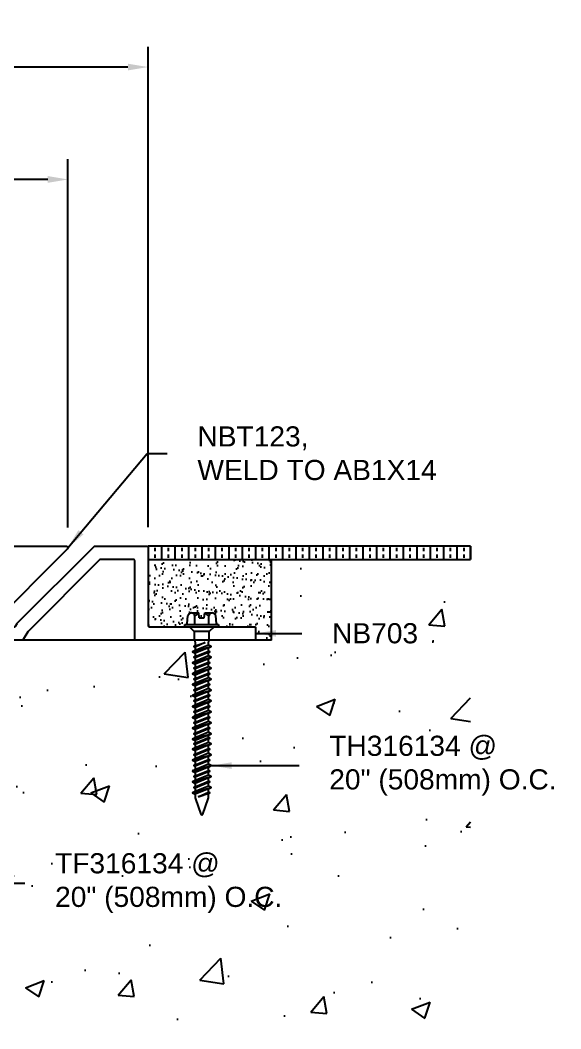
# Model space of a CAD drawing. Header units: inches. Extents: x -3.1 to 45.1, y -1.4 to 9.6.
# Drawn here: x 16.67 to 21.71, y 0 to 9.39 of the extents above; entities that cross this region are included whole.
import ezdxf

# ---------------------------------------------------------------- set-up
doc = ezdxf.new("R2010")
doc.units = ezdxf.units.IN
doc.header["$MEASUREMENT"] = 0
for name, color, linetype in [('Anchors', 4, 'Continuous'), ('Conditions', 1, 'Continuous'), ('Dimensions', 3, 'Continuous'), ('Metals', 7, 'Continuous'), ('Text', 2, 'Continuous')]:
    doc.layers.add(name, color=color, linetype=linetype)
doc.styles.add('ARIAL', font='arial.ttf')
doc.dimstyles.new('Arial', dxfattribs={"dimscale": 1.5, "dimtxt": 0.125, "dimasz": 0.125, "dimexe": 0.125, "dimexo": 0.125, "dimgap": 0.125, "dimtad": 0, "dimtih": 1, "dimtoh": 1, "dimdec": 4, "dimzin": 0, "dimdsep": 46, "dimlunit": 4, "dimtxsty": 'ARIAL', "dimcen": 0.125, "dimadec": 0, "dimazin": 0, "dimtfac": 1, "dimtdec": 4, "dimtofl": 0, "dimtmove": 0, "dimatfit": 3, "dimfxl": 0, "dimfrac": 2, "dimtolj": 1, "dimtzin": 0, "dimarcsym": 0})

# ---------------------------------------------------------------- blocks, each defined once
blk = doc.blocks.new('*D15')
at = {"layer": 'Defpoints', "color": 0}
for p in [(17.8653, 8.95), (2.6659, 4.4823), (17.8653, 4.4823)]:
    blk.add_point(p, dxfattribs=at)
at = {"layer": 'Dimensions', "color": 0, "lineweight": -2}
for p, q in [((2.6659, 4.6698), (2.6659, 9.1375)), ((17.8653, 4.6698), (17.8653, 9.1375)), ((2.8534, 8.95), (9.6534, 8.95)), ((17.6778, 8.95), (11.0917, 8.95))]:
    blk.add_line(p, q, dxfattribs=at)
at = {"layer": 'Dimensions', "color": 0}
for points in [[(2.8534, 8.9812), (2.8534, 8.9187), (2.6659, 8.95)], [(17.6778, 8.9812), (17.6778, 8.9187), (17.8653, 8.95)]]:
    blk.add_solid(points, dxfattribs=at)
at = {"layer": 'Dimensions', "color": 0, "insert": (10.3725, 8.95), "char_height": 0.1875, "attachment_point": 5, "style": 'ARIAL'}
blk.add_mtext('\\A1;1\'-3 3/16"\\P [386mm]', dxfattribs=at)
blk = doc.blocks.new('TH316134')
for p, q in [((-0.1352, 0.029), (-0.129, 0.1001)), ((-0.0967, 0.1275), (-0.0272, 0.1275)), ((-0.0645, 0.0188), (-0.0645, 0.1001)), ((-0.0232, 0.0825), (-0.0272, 0.1275)), ((0.0233, 0.0825), (0.0272, 0.1275)), ((0.0272, 0.1275), (0.0967, 0.1275)), ((0.0645, 0.0188), (0.0645, 0.1001)), ((0.1352, 0.029), (0.129, 0.1001)), ((-0.1568, 0.0188), (0.1568, 0.0188)), ((-0.1568, 0), (-0.1568, 0.0188)), ((-0.1568, 0), (0.1568, 0)), ((-0.1148, 0), (-0.0697, -0.045)), ((-0.0232, 0.0825), (0.0233, 0.0825)), ((0.1148, 0), (0.0698, -0.045)), ((0.1568, 0.0188), (0.1568, 0)), ((-0.0862, -0.2344), (0.0863, -0.1836)), ((-0.0737, -0.1836), (0.0321, -0.1471)), ((0.0321, -0.1471), (-0.0623, -0.1898)), ((-0.0623, -0.1774), (0.0321, -0.1471)), ((0.0623, -0.1707), (-0.0623, -0.2215)), ((-0.0737, -0.2852), (0.0737, -0.2344)), ((0.0623, -0.1965), (-0.0623, -0.2473)), ((-0.0623, -0.279), (0.0623, -0.2282)), ((0.0623, -0.2405), (-0.0623, -0.2913)), ((0.0623, -0.2722), (-0.0623, -0.323)), ((-0.0862, -0.3359), (0.0863, -0.2852)), ((-0.0737, -0.3867), (0.0737, -0.3359)), ((0.0623, -0.2981), (-0.0623, -0.3489)), ((-0.0623, -0.3806), (0.0623, -0.3298)), ((0.0623, -0.3421), (-0.0623, -0.3929)), ((0.0623, -0.3738), (-0.0623, -0.4246)), ((-0.0862, -0.4375), (0.0863, -0.3867)), ((-0.0737, -0.4883), (0.0737, -0.4375)), ((0.0623, -0.3996), (-0.0623, -0.4504)), ((-0.0623, -0.4821), (0.0623, -0.4313)), ((0.0623, -0.4437), (-0.0623, -0.4944)), ((-0.0862, -0.5391), (0.0863, -0.4883)), ((-0.0737, -0.5898), (0.0737, -0.5391)), ((0.0623, -0.4754), (-0.0623, -0.5261)), ((0.0623, -0.5012), (-0.0623, -0.552)), ((-0.0623, -0.5837), (0.0623, -0.5329)), ((0.0623, -0.5452), (-0.0623, -0.596)), ((-0.0862, -0.6406), (0.0863, -0.5898)), ((-0.0737, -0.6914), (0.0737, -0.6406)), ((0.0623, -0.5769), (-0.0623, -0.6277)), ((0.0623, -0.6028), (-0.0623, -0.6535)), ((-0.0623, -0.6852), (0.0623, -0.6345)), ((0.0623, -0.6468), (-0.0623, -0.6976)), ((-0.0862, -0.7422), (0.0863, -0.6914)), ((-0.0737, -0.793), (0.0737, -0.7422)), ((0.0623, -0.6785), (-0.0623, -0.7293)), ((0.0623, -0.7043), (-0.0623, -0.7551)), ((-0.0623, -0.7868), (0.0623, -0.736)), ((0.0623, -0.7484), (-0.0623, -0.7991)), ((-0.0862, -0.8437), (0.0863, -0.793)), ((-0.0737, -0.8945), (0.0737, -0.8437)), ((0.0623, -0.78), (-0.0623, -0.8308)), ((0.0623, -0.8059), (-0.0623, -0.8567)), ((-0.0623, -0.8884), (0.0623, -0.8376)), ((-0.0862, -0.9453), (0.0863, -0.8945)), ((0.0623, -0.8499), (-0.0623, -0.9007)), ((0.0623, -0.8816), (-0.0623, -0.9324)), ((0.0623, -0.9075), (-0.0623, -0.9582)), ((-0.0862, -1.0469), (0.0863, -0.9961)), ((-0.0737, -0.9961), (0.0737, -0.9453)), ((-0.0623, -0.9899), (0.0623, -0.9391)), ((0.0623, -0.9515), (-0.0623, -1.0023)), ((0.0623, -0.9832), (-0.0623, -1.034)), ((0.0623, -1.009), (-0.0623, -1.0598)), ((-0.0862, -1.1406), (0.0863, -1.0898)), ((-0.0737, -1.0898), (0.0737, -1.0391)), ((-0.0623, -1.0837), (0.0623, -1.0329)), ((0.0623, -1.0452), (-0.0623, -1.096)), ((0.0623, -1.0769), (-0.0623, -1.1277)), ((0.0623, -1.1028), (-0.0623, -1.1535)), ((-0.0862, -1.2422), (0.0863, -1.1914)), ((-0.0737, -1.1914), (0.0737, -1.1406)), ((-0.0623, -1.1852), (0.0623, -1.1345)), ((0.0623, -1.1468), (-0.0623, -1.1976)), ((0.0623, -1.1785), (-0.0623, -1.2293)), ((0.0623, -1.2043), (-0.0623, -1.2551)), ((-0.0862, -1.3437), (0.0863, -1.293)), ((-0.0737, -1.293), (0.0737, -1.2422)), ((-0.0623, -1.2868), (0.0623, -1.236)), ((0.0623, -1.2484), (-0.0623, -1.2991)), ((0.0623, -1.28), (-0.0623, -1.3308)), ((0.0623, -1.3059), (-0.0623, -1.3567)), ((-0.0862, -1.4453), (0.0863, -1.3945)), ((-0.0737, -1.3945), (0.0737, -1.3437)), ((-0.0623, -1.3884), (0.0623, -1.3376)), ((0.0623, -1.3499), (-0.0623, -1.4007)), ((0.0623, -1.3816), (-0.0623, -1.4324)), ((0.0623, -1.4075), (-0.0623, -1.4582)), ((-0.0862, -1.5469), (0.0863, -1.4961)), ((-0.0737, -1.4961), (0.0737, -1.4453)), ((-0.0623, -1.4899), (0.0623, -1.4391)), ((0.0623, -1.4515), (-0.0623, -1.5023)), ((0.0623, -1.4832), (-0.0623, -1.534)), ((0.0623, -1.509), (-0.0623, -1.5598)), ((-0.0335, -1.5838), (0.0623, -1.5407)), ((-0.0335, -1.5838), (0.0737, -1.5469)), ((0.0623, -1.553), (-0.0335, -1.5838))]:
    blk.add_line(p, q)
blk.add_lwpolyline([(0.0698, -0.045), (-0.0697, -0.045), (-0.0697, -0.1121, 0.052126), (-0.0687, -0.1217), (-0.0633, -0.1477, -0.052126), (-0.0623, -0.1573), (-0.0623, -0.1774), (-0.0737, -0.1836), (-0.0623, -0.1898), (-0.0623, -0.2215), (-0.0862, -0.2344), (-0.0623, -0.2473), (-0.0623, -0.279), (-0.0737, -0.2852), (-0.0623, -0.2913), (-0.0623, -0.323), (-0.0862, -0.3359), (-0.0623, -0.3489), (-0.0623, -0.3806), (-0.0737, -0.3867), (-0.0623, -0.3929), (-0.0623, -0.4246), (-0.0862, -0.4375), (-0.0623, -0.4504), (-0.0623, -0.4821), (-0.0737, -0.4883), (-0.0623, -0.4944), (-0.0623, -0.5261), (-0.0862, -0.5391), (-0.0623, -0.552), (-0.0623, -0.5837), (-0.0737, -0.5898), (-0.0623, -0.596), (-0.0623, -0.6277), (-0.0862, -0.6406), (-0.0623, -0.6535), (-0.0623, -0.6852), (-0.0737, -0.6914), (-0.0623, -0.6976), (-0.0623, -0.7293), (-0.0862, -0.7422), (-0.0623, -0.7551), (-0.0623, -0.7868), (-0.0737, -0.793), (-0.0623, -0.7991), (-0.0623, -0.8308), (-0.0862, -0.8437), (-0.0623, -0.8567), (-0.0623, -0.8884), (-0.0737, -0.8945), (-0.0623, -0.9007), (-0.0623, -0.9324), (-0.0862, -0.9453), (-0.0623, -0.9582), (-0.0623, -0.9899), (-0.0737, -0.9961), (-0.0623, -1.0023), (-0.0623, -1.034), (-0.0862, -1.0469), (-0.0623, -1.0598), (-0.0623, -1.0837), (-0.0737, -1.0898), (-0.0623, -1.096), (-0.0623, -1.1277), (-0.0862, -1.1406), (-0.0623, -1.1535), (-0.0623, -1.1852), (-0.0737, -1.1914), (-0.0623, -1.1976), (-0.0623, -1.2293), (-0.0862, -1.2422), (-0.0623, -1.2551), (-0.0623, -1.2868), (-0.0737, -1.293), (-0.0623, -1.2991), (-0.0623, -1.3308), (-0.0862, -1.3437), (-0.0623, -1.3567), (-0.0623, -1.3884), (-0.0737, -1.3945), (-0.0623, -1.4007), (-0.0623, -1.4324), (-0.0862, -1.4453), (-0.0623, -1.4582), (-0.0623, -1.4899), (-0.0737, -1.4961), (-0.0623, -1.5023), (-0.0623, -1.534), (-0.0862, -1.5469), (-0.0623, -1.5598), (-0.0623, -1.5857, 0.084437), (-0.0596, -1.601), (-0.0096, -1.7438, 0.648167), (0.0096, -1.7438), (0.0596, -1.601, 0.084437), (0.0623, -1.5857), (0.0623, -1.553), (0.0737, -1.5469), (0.0623, -1.5407), (0.0623, -1.509), (0.0863, -1.4961), (0.0623, -1.4832), (0.0623, -1.4515), (0.0737, -1.4453), (0.0623, -1.4391), (0.0623, -1.4075), (0.0863, -1.3945), (0.0623, -1.3816), (0.0623, -1.3499), (0.0737, -1.3437), (0.0623, -1.3376), (0.0623, -1.3059), (0.0863, -1.293), (0.0623, -1.28), (0.0623, -1.2484), (0.0737, -1.2422), (0.0623, -1.236), (0.0623, -1.2043), (0.0863, -1.1914), (0.0623, -1.1785), (0.0623, -1.1468), (0.0737, -1.1406), (0.0623, -1.1345), (0.0623, -1.1028), (0.0863, -1.0898), (0.0623, -1.0769), (0.0623, -1.0452), (0.0737, -1.0391), (0.0623, -1.0329), (0.0623, -1.009), (0.0863, -0.9961), (0.0623, -0.9832), (0.0623, -0.9515), (0.0737, -0.9453), (0.0623, -0.9391), (0.0623, -0.9075), (0.0863, -0.8945), (0.0623, -0.8816), (0.0623, -0.8499), (0.0737, -0.8437), (0.0623, -0.8376), (0.0623, -0.8059), (0.0863, -0.793), (0.0623, -0.78), (0.0623, -0.7484), (0.0737, -0.7422), (0.0623, -0.736), (0.0623, -0.7043), (0.0863, -0.6914), (0.0623, -0.6785), (0.0623, -0.6468), (0.0737, -0.6406), (0.0623, -0.6345), (0.0623, -0.6028), (0.0863, -0.5898), (0.0623, -0.5769), (0.0623, -0.5452), (0.0737, -0.5391), (0.0623, -0.5329), (0.0623, -0.5012), (0.0863, -0.4883), (0.0623, -0.4754), (0.0623, -0.4437), (0.0737, -0.4375), (0.0623, -0.4313), (0.0623, -0.3996), (0.0863, -0.3867), (0.0623, -0.3738), (0.0623, -0.3421), (0.0737, -0.3359), (0.0623, -0.3298), (0.0623, -0.2981), (0.0863, -0.2852), (0.0623, -0.2722), (0.0623, -0.2405), (0.0737, -0.2344), (0.0623, -0.2282), (0.0623, -0.1965), (0.0863, -0.1836), (0.0623, -0.1707), (0.0623, -0.1573, -0.052126), (0.0633, -0.1477), (0.0687, -0.1217, 0.052126), (0.0698, -0.1121)], format="xyb", close=True)
for centre, radius, start, end in [((-0.0967, 0.0948), 0.0327, 9.28497, 170.71503), ((0, 0.0379), 0.0896, 107.42152, 136.04074), ((0, 0.0379), 0.0896, 43.95926, 72.57848), ((0.0967, 0.0948), 0.0327, 9.28497, 170.71503), ((-0.1464, 0.03), 0.0112, 270, 355), ((0.1464, 0.03), 0.0112, 185, 270)]:
    blk.add_arc(centre, radius, start, end)
blk = doc.blocks.new('NB703')
at = {"linetype": 'Continuous', "flags": 128}
blk.add_lwpolyline([(-0.5525, 0), (0.5525, 0, 0.414214), (0.5625, 0.01), (0.5625, 0.74, -0.414214), (0.5725, 0.75), (0.8816, 0.75, -0.198912), (0.8887, 0.7471), (1.5553, 0.0804, -0.065543), (1.5569, 0.0784), (1.5992, 0.005, 0.267949), (1.6079, 0), (2.6859, 0, 0.198912), (2.6929, 0.0029), (2.78, 0.09), (2.78, 0.115, 0.414214), (2.77, 0.125), (1.6801, 0.125, -0.267949), (1.6714, 0.13), (1.6569, 0.1551, 0.065543), (1.6553, 0.1572), (0.9404, 0.8721, 0.198912), (0.9334, 0.875), (0.4475, 0.875, 0.414214), (0.4375, 0.865), (0.4375, 0.135, -0.414214), (0.4275, 0.125), (-0.5525, 0.125, 0.414214), (-0.5625, 0.115), (-0.5625, 0.01, 0.414214)], format="xyb", close=True, dxfattribs=at)
blk = doc.blocks.new('*D19')
at = {"layer": 'Defpoints', "color": 0}
for p in [(3.4118, 7.9042), (3.4118, 4.4773), (17.1194, 4.4773)]:
    blk.add_point(p, dxfattribs=at)
at = {"layer": 'Dimensions', "color": 0, "lineweight": -2}
for p, q in [((3.4118, 4.6648), (3.4118, 8.0917)), ((17.1194, 4.6648), (17.1194, 8.0917)), ((3.5993, 7.9042), (9.6095, 7.9042)), ((16.9319, 7.9042), (11.1936, 7.9042))]:
    blk.add_line(p, q, dxfattribs=at)
at = {"layer": 'Dimensions', "color": 0}
for points in [[(3.5993, 7.9355), (3.5993, 7.873), (3.4118, 7.9042)], [(16.9319, 7.9355), (16.9319, 7.873), (17.1194, 7.9042)]]:
    blk.add_solid(points, dxfattribs=at)
at = {"layer": 'Dimensions', "color": 0, "insert": (10.4016, 7.9042), "char_height": 0.1875, "attachment_point": 5, "style": 'ARIAL'}
blk.add_mtext('\\A1;1\'-1 11/16"\\P [348mm]', dxfattribs=at)
blk = doc.blocks.new('NBT123')
blk.add_lwpolyline([(-0.985, 0.61, 0.414214), (-1, 0.625), (-1.8238, 0.625, 0.668179), (-1.8344, 0.5994), (-1.1144, -0.1206, 0.198912), (-1.1038, -0.125), (0, -0.125, 0.414214), (0.015, -0.11), (0.015, -0.015, 0.414214), (0, 0), (-0.97, 0, -0.414214), (-0.985, 0.015)], format="xyb", close=True)
blk = doc.blocks.new('*U28')
for p, q in [((3, 0.125), (0, 0.125)), ((0, 0.125), (0, 0)), ((0, 0.125), (0, 0)), ((0.0625, 0.109375), (0.0625, 0.078125)), ((0.125, 0.125), (0.125, 0)), ((0.1875, 0.109375), (0.1875, 0.078125)), ((0.25, 0.125), (0.25, 0)), ((0.3125, 0.109375), (0.3125, 0.078125)), ((0.375, 0.125), (0.375, 0)), ((0.4375, 0.109375), (0.4375, 0.078125)), ((0.5, 0.125), (0.5, 0)), ((0.5625, 0.109375), (0.5625, 0.078125)), ((0.625, 0.125), (0.625, 0)), ((0.6875, 0.109375), (0.6875, 0.078125)), ((0.75, 0.125), (0.75, 0)), ((0.8125, 0.109375), (0.8125, 0.078125)), ((0.875, 0.125), (0.875, 0)), ((0.9375, 0.109375), (0.9375, 0.078125)), ((1, 0.125), (1, 0)), ((1.0625, 0.109375), (1.0625, 0.078125)), ((1.125, 0.125), (1.125, 0)), ((1.1875, 0.109375), (1.1875, 0.078125)), ((1.25, 0.125), (1.25, 0)), ((1.3125, 0.109375), (1.3125, 0.078125)), ((1.375, 0.125), (1.375, 0)), ((1.4375, 0.109375), (1.4375, 0.078125)), ((1.5, 0.125), (1.5, 0)), ((1.5625, 0.109375), (1.5625, 0.078125)), ((1.625, 0.125), (1.625, 0)), ((1.6875, 0.109375), (1.6875, 0.078125)), ((1.75, 0.125), (1.75, 0)), ((1.8125, 0.109375), (1.8125, 0.078125)), ((1.875, 0.125), (1.875, 0)), ((1.9375, 0.109375), (1.9375, 0.078125)), ((2, 0.125), (2, 0)), ((2.0625, 0.109375), (2.0625, 0.078125)), ((2.125, 0.125), (2.125, 0)), ((2.1875, 0.109375), (2.1875, 0.078125)), ((2.25, 0.125), (2.25, 0)), ((2.3125, 0.109375), (2.3125, 0.078125)), ((2.375, 0.125), (2.375, 0)), ((2.4375, 0.109375), (2.4375, 0.078125)), ((2.5, 0.125), (2.5, 0)), ((2.5625, 0.109375), (2.5625, 0.078125)), ((2.625, 0.125), (2.625, 0)), ((2.6875, 0.109375), (2.6875, 0.078125)), ((2.75, 0.125), (2.75, 0)), ((2.8125, 0.109375), (2.8125, 0.078125)), ((2.875, 0.125), (2.875, 0)), ((2.9375, 0.109375), (2.9375, 0.078125)), ((3, 0), (3, 0.125)), ((3, 0.125), (3, 0)), ((3, 0.125), (3, 0)), ((0, 0), (3, 0)), ((0.0625, 0.046875), (0.0625, 0.015625)), ((0.1875, 0.046875), (0.1875, 0.015625)), ((0.3125, 0.046875), (0.3125, 0.015625)), ((0.4375, 0.046875), (0.4375, 0.015625)), ((0.5625, 0.046875), (0.5625, 0.015625)), ((0.6875, 0.046875), (0.6875, 0.015625)), ((0.8125, 0.046875), (0.8125, 0.015625)), ((0.9375, 0.046875), (0.9375, 0.015625)), ((1.0625, 0.046875), (1.0625, 0.015625)), ((1.1875, 0.046875), (1.1875, 0.015625)), ((1.3125, 0.046875), (1.3125, 0.015625)), ((1.4375, 0.046875), (1.4375, 0.015625)), ((1.5625, 0.046875), (1.5625, 0.015625)), ((1.6875, 0.046875), (1.6875, 0.015625)), ((1.8125, 0.046875), (1.8125, 0.015625)), ((1.9375, 0.046875), (1.9375, 0.015625)), ((2.0625, 0.046875), (2.0625, 0.015625)), ((2.1875, 0.046875), (2.1875, 0.015625)), ((2.3125, 0.046875), (2.3125, 0.015625)), ((2.4375, 0.046875), (2.4375, 0.015625)), ((2.5625, 0.046875), (2.5625, 0.015625)), ((2.6875, 0.046875), (2.6875, 0.015625)), ((2.8125, 0.046875), (2.8125, 0.015625)), ((2.9375, 0.046875), (2.9375, 0.015625))]:
    blk.add_line(p, q)

msp = doc.modelspace()

# ---------------------------------------------------------------- hatches: boundary and pattern name
at = {"layer": 'Conditions'}
h = msp.add_hatch(dxfattribs=at)
h.set_pattern_fill('AR-SAND', color=256, scale=0.0625, style=0)
h.set_pattern_definition([(142.5, (21.03127, 28.971), (0.0039371, 0.1204265), [0, -0.095, 0, -0.10625, 0, -0.1015625]), (172.5, (21.03127, 28.971), (-0.110611, 0.1763841), [0, -0.05125, 0, -0.085625, 0, -0.0328125]), (212.5, (21.10815, 28.971), (-0.19463387, 0.0003537), [0, -0.03125, 0, -0.1125, 0, -0.146875]), (222.5, (21.10815, 28.971), (-0.1878829, 0.0548547), [0, -0.015625, 0, -0.07375, 0, -0.084375])])
edge = h.paths.add_edge_path()
edge.add_line((18.36533, 4.36733), (18.85989, 4.36733))
edge.add_line((18.85989, 4.36733), (19.01533, 4.36733))
edge.add_line((19.01533, 4.36733), (19.01533, 3.61733))
edge.add_line((19.01533, 3.61733), (18.85533, 3.61733))
edge.add_arc((18.85533, 3.62733), 0.01, 270, 360)
edge.add_line((18.86533, 3.62733), (18.86533, 3.73233))
edge.add_arc((18.85533, 3.73233), 0.01, 0, 90)
edge.add_line((18.85533, 3.74233), (18.52208, 3.74233))
edge.add_line((18.52208, 3.74233), (18.52208, 3.76108))
edge.add_line((18.52208, 3.76108), (18.51175, 3.76108))
edge.add_arc((18.51175, 3.77233), 0.01125, 185, 270, ccw=False)
edge.add_line((18.50055, 3.77135), (18.49475, 3.83756))
edge.add_arc((18.46208, 3.83715), 0.03268, 0.715032, 90)
edge.add_line((18.46208, 3.86983), (18.39252, 3.86983))
edge.add_line((18.39252, 3.86983), (18.38858, 3.82483))
edge.add_line((18.38858, 3.82483), (18.34208, 3.82483))
edge.add_line((18.34208, 3.82483), (18.33814, 3.86983))
edge.add_line((18.33814, 3.86983), (18.26858, 3.86983))
edge.add_arc((18.26858, 3.83715), 0.03268, 90, 170.715032)
edge.add_line((18.23633, 3.84242), (18.23011, 3.77135))
edge.add_arc((18.2189, 3.77233), 0.01125, 270, 355, ccw=False)
edge.add_line((18.2189, 3.76108), (18.20858, 3.76108))
edge.add_line((18.20858, 3.76108), (18.20858, 3.74233))
edge.add_line((18.20858, 3.74233), (17.87533, 3.74233))
edge.add_arc((17.87533, 3.75233), 0.01, 180, 270, ccw=False)
edge.add_line((17.86533, 3.75233), (17.86533, 4.36733))
edge.add_line((17.86533, 4.36733), (18.36533, 4.36733))
h = msp.add_hatch(dxfattribs=at)
h.set_pattern_fill('AR-CONC', color=256, scale=0.25, style=0)
h.paths.add_polyline_path([(20.86534, 4.30483), (19.01533, 4.30483), (19.01533, 3.61733), (18.43338, 3.61733), (18.42858, 3.59465, 0.0521265), (18.42758, 3.58503), (18.42758, 3.57166), (18.45158, 3.55873), (18.42758, 3.54581), (18.42758, 3.51412), (18.43902, 3.50795), (18.42758, 3.50179), (18.42758, 3.4701), (18.45158, 3.45717), (18.42758, 3.44425), (18.42758, 3.41255), (18.43902, 3.40639), (18.42758, 3.40023), (18.42758, 3.36853), (18.45158, 3.35561), (18.42758, 3.34269), (18.42758, 3.31099), (18.43902, 3.30483), (18.42758, 3.29867), (18.42758, 3.26697), (18.45158, 3.25405), (18.42758, 3.24112), (18.42758, 3.20943), (18.43902, 3.20327), (18.42758, 3.1971), (18.42758, 3.16541), (18.45158, 3.15248), (18.42758, 3.13956), (18.42758, 3.10787), (18.43902, 3.1017), (18.42758, 3.09554), (18.42758, 3.06385), (18.45158, 3.05092), (18.42758, 3.038), (18.42758, 3.0063), (18.43902, 3.00014), (18.42758, 2.99398), (18.42758, 2.96228), (18.45158, 2.94936), (18.42758, 2.93644), (18.42758, 2.90474), (18.43902, 2.89858), (18.42758, 2.89242), (18.42758, 2.86072), (18.45158, 2.8478), (18.42758, 2.83487), (18.42758, 2.80318), (18.43902, 2.79702), (18.42758, 2.79085), (18.42758, 2.75916), (18.45158, 2.74623), (18.42758, 2.73331), (18.42758, 2.70943), (18.43902, 2.70327), (18.42758, 2.6971), (18.42758, 2.66541), (18.45158, 2.65248), (18.42758, 2.63956), (18.42758, 2.60787), (18.43902, 2.6017), (18.42758, 2.59554), (18.42758, 2.56385), (18.45158, 2.55092), (18.42758, 2.538), (18.42758, 2.5063), (18.43902, 2.50014), (18.42758, 2.49398), (18.42758, 2.46228), (18.45158, 2.44936), (18.42758, 2.43644), (18.42758, 2.40474), (18.43902, 2.39858), (18.42758, 2.39242), (18.42758, 2.36072), (18.45158, 2.3478), (18.42758, 2.33487), (18.42758, 2.30318), (18.43902, 2.29702), (18.42758, 2.29085), (18.42758, 2.25916), (18.45158, 2.24623), (18.42758, 2.23331), (18.42758, 2.20162), (18.43902, 2.19545), (18.42758, 2.18929), (18.42758, 2.15667, -0.084437), (18.42496, 2.14129), (18.37555, 2.00024, -0.709275), (18.35569, 1.99858), (18.30569, 2.14129, -0.084437), (18.30308, 2.15667), (18.30308, 2.18253), (18.27908, 2.19545), (18.30308, 2.20838), (18.30308, 2.24007), (18.29163, 2.24623), (18.30308, 2.2524), (18.30308, 2.28409), (18.27908, 2.29702), (18.30308, 2.30994), (18.30308, 2.34163), (18.29163, 2.3478), (18.30308, 2.35396), (18.30308, 2.38565), (18.27908, 2.39858), (18.30308, 2.4115), (18.30308, 2.4432), (18.29163, 2.44936), (18.30308, 2.45552), (18.30308, 2.48722), (18.27908, 2.50014), (18.30308, 2.51307), (18.30308, 2.54476), (18.29163, 2.55092), (18.30308, 2.55709), (18.30308, 2.58878), (18.27908, 2.6017), (18.30308, 2.61463), (18.30308, 2.64632), (18.29163, 2.65248), (18.30308, 2.65865), (18.30308, 2.68253), (18.27908, 2.69545), (18.30308, 2.70838), (18.30308, 2.74007), (18.29163, 2.74623), (18.30308, 2.7524), (18.30308, 2.78409), (18.27908, 2.79702), (18.30308, 2.80994), (18.30308, 2.84163), (18.29163, 2.8478), (18.30308, 2.85396), (18.30308, 2.88565), (18.27908, 2.89858), (18.30308, 2.9115), (18.30308, 2.9432), (18.29163, 2.94936), (18.30308, 2.95552), (18.30308, 2.98722), (18.27908, 3.00014), (18.30308, 3.01307), (18.30308, 3.04476), (18.29163, 3.05092), (18.30308, 3.05709), (18.30308, 3.08878), (18.27908, 3.1017), (18.30308, 3.11463), (18.30308, 3.14632), (18.29163, 3.15248), (18.30308, 3.15865), (18.30308, 3.19034), (18.27908, 3.20327), (18.30308, 3.21619), (18.30308, 3.24788), (18.29163, 3.25405), (18.30308, 3.26021), (18.30308, 3.2919), (18.27908, 3.30483), (18.30308, 3.31775), (18.30308, 3.34945), (18.29163, 3.35561), (18.30308, 3.36177), (18.30308, 3.39347), (18.27908, 3.40639), (18.30308, 3.41932), (18.30308, 3.45101), (18.29163, 3.45717), (18.30308, 3.46334), (18.30308, 3.49503), (18.27908, 3.50795), (18.30308, 3.52088), (18.30308, 3.55257), (18.29163, 3.55873), (18.30308, 3.5649), (18.30308, 3.58503, 0.0521265), (18.30207, 3.59465), (18.29728, 3.61733), (16.16269, 3.61733), (16.14755, 3.60133), (16.14755, 3.53423, -0.0521265), (16.14654, 3.52462), (16.14105, 3.49865, 0.0521265), (16.14005, 3.48903), (16.14005, 3.47566), (16.16405, 3.46273), (16.14005, 3.44981), (16.14005, 3.41812), (16.15149, 3.41195), (16.14005, 3.40579), (16.14005, 3.3741), (16.16405, 3.36117), (16.14005, 3.34825), (16.14005, 3.31655), (16.15149, 3.31039), (16.14005, 3.30423), (16.14005, 3.27253), (16.16405, 3.25961), (16.14005, 3.24669), (16.14005, 3.21499), (16.15149, 3.20883), (16.14005, 3.20267), (16.14005, 3.17097), (16.16405, 3.15805), (16.14005, 3.14512), (16.14005, 3.11343), (16.15149, 3.10727), (16.14005, 3.1011), (16.14005, 3.06941), (16.16405, 3.05648), (16.14005, 3.04356), (16.14005, 3.01187), (16.15149, 3.0057), (16.14005, 2.99954), (16.14005, 2.96785), (16.16405, 2.95492), (16.14005, 2.942), (16.14005, 2.9103), (16.15149, 2.90414), (16.14005, 2.89798), (16.14005, 2.86628), (16.16405, 2.85336), (16.14005, 2.84044), (16.14005, 2.80874), (16.15149, 2.80258), (16.14005, 2.79642), (16.14005, 2.76472), (16.16405, 2.7518), (16.14005, 2.73887), (16.14005, 2.70718), (16.15149, 2.70102), (16.14005, 2.69485), (16.14005, 2.66316), (16.16405, 2.65023), (16.14005, 2.63731), (16.14005, 2.5993), (16.15149, 2.59314), (16.14005, 2.58697), (16.14005, 2.55528), (16.16405, 2.54235), (16.14005, 2.52943), (16.14005, 2.48917), (16.15149, 2.48301), (16.14005, 2.47684), (16.14005, 2.44515), (16.16405, 2.43223), (16.14005, 2.4193), (16.14005, 2.38354), (16.15149, 2.37738), (16.14005, 2.37121), (16.14005, 2.33952), (16.16405, 2.32659), (16.14005, 2.31367), (16.14005, 2.28128), (16.15149, 2.27511), (16.14005, 2.26895), (16.14005, 2.23726), (16.16405, 2.22433), (16.14005, 2.21141), (16.14005, 2.17902), (16.15149, 2.17285), (16.14005, 2.16669), (16.14005, 2.135), (16.16405, 2.12207), (16.14005, 2.10915), (16.14005, 2.07745), (16.15149, 2.07129), (16.14005, 2.06513), (16.14005, 2.06161, -0.084437), (16.13743, 2.04624), (16.08802, 1.90519, -0.709275), (16.06816, 1.90352), (16.01816, 2.04624, -0.0665467), (16.01566, 2.05831), (15.99155, 2.07129), (16.01565, 2.08427), (16.01565, 2.11586), (16.0041, 2.12207), (16.01565, 2.12829), (16.01565, 2.16058), (15.99155, 2.17355), (16.01565, 2.18653), (16.01564, 2.21812), (16.0041, 2.22433), (16.01564, 2.23054), (16.01564, 2.26284), (15.99155, 2.27581), (16.01564, 2.28879), (16.01564, 2.32039), (16.0041, 2.32659), (16.01564, 2.3328), (16.01563, 2.36848), (15.99155, 2.38145), (16.01563, 2.39441), (16.01563, 2.42603), (16.0041, 2.43223), (16.01563, 2.43843), (16.01562, 2.47861), (15.99155, 2.49157), (16.01562, 2.50454), (16.01562, 2.53616), (16.0041, 2.54235), (16.01562, 2.54855), (16.01562, 2.5865), (15.99155, 2.59945), (16.01561, 2.61241), (16.01561, 2.64404), (16.0041, 2.65023), (16.01561, 2.65643), (16.01561, 2.68806), (15.99155, 2.70102), (16.01561, 2.71397), (16.0156, 2.74561), (16.0041, 2.7518), (16.0156, 2.75799), (16.0156, 2.78963), (15.99155, 2.80258), (16.0156, 2.81553), (16.0156, 2.84718), (16.0041, 2.85336), (16.01559, 2.85954), (16.01559, 2.8912), (15.99155, 2.90414), (16.01559, 2.91709), (16.01559, 2.94874), (16.0041, 2.95492), (16.01559, 2.9611), (16.01558, 2.99276), (15.99155, 3.0057), (16.01558, 3.01865), (16.01558, 3.05031), (16.0041, 3.05648), (16.01558, 3.06266), (16.01558, 3.09433), (15.99155, 3.10727), (16.01557, 3.1202), (16.01557, 3.15188), (16.0041, 3.15805), (16.01557, 3.16422), (16.01557, 3.1959), (15.99155, 3.20883), (16.01557, 3.22176), (16.01556, 3.25344), (16.0041, 3.25961), (16.01556, 3.26578), (16.01556, 3.29746), (15.99155, 3.31039), (16.01556, 3.32332), (16.01556, 3.35501), (16.0041, 3.36117), (16.01556, 3.36734), (16.01555, 3.39903), (15.99155, 3.41195), (16.01555, 3.42488), (16.01555, 3.45657), (16.0041, 3.46273), (16.01555, 3.4689), (16.01555, 3.48904, 0.0520878), (16.01454, 3.49865), (16.00905, 3.52462, -0.0521265), (16.00805, 3.53423), (16.00805, 3.60133), (15.9929, 3.61733), (14.18707, 3.61733), (14.17192, 3.60133), (14.17192, 3.53423, -0.0521265), (14.17091, 3.52462), (14.16542, 3.49865, 0.0521265), (14.16442, 3.48903), (14.16442, 3.47566), (14.18842, 3.46273), (14.16442, 3.44981), (14.16442, 3.41812), (14.17586, 3.41195), (14.16442, 3.40579), (14.16442, 3.3741), (14.18842, 3.36117), (14.16442, 3.34825), (14.16442, 3.31655), (14.17586, 3.31039), (14.16442, 3.30423), (14.16442, 3.27253), (14.18842, 3.25961), (14.16442, 3.24669), (14.16442, 3.21499), (14.17586, 3.20883), (14.16442, 3.20267), (14.16442, 3.17097), (14.18842, 3.15805), (14.16442, 3.14512), (14.16442, 3.11343), (14.17586, 3.10727), (14.16442, 3.1011), (14.16442, 3.06941), (14.18842, 3.05648), (14.16442, 3.04356), (14.16442, 3.01187), (14.17586, 3.0057), (14.16442, 2.99954), (14.16442, 2.96785), (14.18842, 2.95492), (14.16442, 2.942), (14.16442, 2.9103), (14.17586, 2.90414), (14.16442, 2.89798), (14.16442, 2.86628), (14.18842, 2.85336), (14.16442, 2.84044), (14.16442, 2.80874), (14.17586, 2.80258), (14.16442, 2.79642), (14.16442, 2.76472), (14.18842, 2.7518), (14.16442, 2.73887), (14.16442, 2.70718), (14.17586, 2.70102), (14.16442, 2.69485), (14.16442, 2.66316), (14.18842, 2.65023), (14.16442, 2.63731), (14.16442, 2.5993), (14.17586, 2.59314), (14.16442, 2.58697), (14.16442, 2.55528), (14.18842, 2.54235), (14.16442, 2.52943), (14.16442, 2.48917), (14.17586, 2.48301), (14.16442, 2.47684), (14.16442, 2.44515), (14.18842, 2.43223), (14.16442, 2.4193), (14.16442, 2.38354), (14.17586, 2.37738), (14.16442, 2.37121), (14.16442, 2.33952), (14.18842, 2.32659), (14.16442, 2.31367), (14.16442, 2.28128), (14.17586, 2.27511), (14.16442, 2.26895), (14.16442, 2.23726), (14.18842, 2.22433), (14.16442, 2.21141), (14.16442, 2.17902), (14.17586, 2.17285), (14.16442, 2.16669), (14.16442, 2.135), (14.18842, 2.12207), (14.16442, 2.10915), (14.16442, 2.07745), (14.17586, 2.07129), (14.16442, 2.06513), (14.16442, 2.06161, -0.084437), (14.1618, 2.04624), (14.11239, 1.90519, -0.709275), (14.09253, 1.90352), (14.04253, 2.04624, -0.0665467), (14.04004, 2.05831), (14.01592, 2.07129), (14.04003, 2.08427), (14.04002, 2.11586), (14.02847, 2.12207), (14.04002, 2.12829), (14.04002, 2.16058), (14.01592, 2.17355), (14.04002, 2.18653), (14.04002, 2.21812), (14.02847, 2.22433), (14.04002, 2.23054), (14.04001, 2.26284), (14.01592, 2.27581), (14.04001, 2.28879), (14.04001, 2.32039), (14.02847, 2.32659), (14.04001, 2.3328), (14.04001, 2.36848), (14.01592, 2.38145), (14.04, 2.39441), (14.04, 2.42603), (14.02847, 2.43223), (14.04, 2.43843), (14.04, 2.47861), (14.01592, 2.49157), (14.03999, 2.50454), (14.03999, 2.53616), (14.02847, 2.54235), (14.03999, 2.54855), (14.03999, 2.5865), (14.01592, 2.59945), (14.03999, 2.61241), (14.03998, 2.64404), (14.02847, 2.65023), (14.03998, 2.65643), (14.03998, 2.68806), (14.01592, 2.70102), (14.03998, 2.71397), (14.03998, 2.74561), (14.02847, 2.7518), (14.03998, 2.75799), (14.03997, 2.78963), (14.01592, 2.80258), (14.03997, 2.81553), (14.03997, 2.84718), (14.02847, 2.85336), (14.03997, 2.85954), (14.03996, 2.8912), (14.01592, 2.90414), (14.03996, 2.91709), (14.03996, 2.94874), (14.02847, 2.95492), (14.03996, 2.9611), (14.03996, 2.99276), (14.01592, 3.0057), (14.03996, 3.01865), (14.03995, 3.05031), (14.02847, 3.05648), (14.03995, 3.06266), (14.03995, 3.09433), (14.01592, 3.10727), (14.03995, 3.1202), (14.03994, 3.15188), (14.02847, 3.15805), (14.03994, 3.16422), (14.03994, 3.1959), (14.01592, 3.20883), (14.03994, 3.22176), (14.03994, 3.25344), (14.02847, 3.25961), (14.03994, 3.26578), (14.03993, 3.29746), (14.01592, 3.31039), (14.03993, 3.32332), (14.03993, 3.35501), (14.02847, 3.36117), (14.03993, 3.36734), (14.03993, 3.39903), (14.01592, 3.41195), (14.03992, 3.42488), (14.03992, 3.45657), (14.02847, 3.46273), (14.03992, 3.4689), (14.03992, 3.48904, 0.0520878), (14.03891, 3.49865), (14.03342, 3.52462, -0.0521265), (14.03242, 3.53423), (14.03242, 3.60133), (14.01727, 3.61733), (13.27563, 3.61733, 0.4142136), (13.26564, 3.60733), (13.26564, 0), (20.86534, 0)])
h.paths.add_polyline_path([(19.49725, 2.12115), (21.70722, 2.12115), (21.70722, 2.82336), (19.49725, 2.82336)], flags=9)
h.paths.add_polyline_path([(16.94492, 1.02804), (19.15488, 1.02804), (19.15488, 1.73025), (16.94492, 1.73025)], flags=24)
h.paths.add_polyline_path([(14.43184, 2.77331), (15.48714, 2.77331), (15.48714, 3.1597), (14.43184, 3.1597)], flags=24)
h.paths.add_polyline_path([(19.51107, 3.48536), (20.40573, 3.48536), (20.40573, 3.87174), (19.51107, 3.87174)], flags=24)

# ---------------------------------------------------------------- linework, layer by layer
msp.add_line((19.01533, 3.61733), (19.01533, 4.36733), dxfattribs=at)
msp.add_lwpolyline([(19.01533, 3.61733), (19.01533, 3.61733), (13.26564, 3.61733), (13.26564, 0)], dxfattribs=at)

# ---------------------------------------------------------------- block references
at = {"layer": 'Anchors'}
msp.add_blockref('TH316134', (18.36533, 3.74233), dxfattribs=at)
at = {"layer": 'Conditions'}
msp.add_blockref('*U28', (17.86533, 4.36733), dxfattribs=at)
at = {"layer": 'Metals', "xscale": -1}
for name, p in [('NBT123', (15.28064, 3.86733)), ('NB703', (18.30283, 3.61733))]:
    msp.add_blockref(name, p, dxfattribs=at)

# ---------------------------------------------------------------- texts
at = {"layer": 'Text', "char_height": 0.1875, "attachment_point": 4, "style": 'ARIAL'}
for s, insert, width in [('NBT123, \\PWELD TO AB1X14', (18.32462, 5.35527), 3.71707), ('\\A1;NB703', (19.5779, 3.67983), 3.3329631), ('TH316134 @\\P20" (508mm) O.C.', (19.5518, 2.44936), 2.3679874), ('TF316134 @\\P20" (508mm) O.C.', (16.99947, 1.35625), 3.1226208)]:
    msp.add_mtext(s, dxfattribs=dict(at, insert=insert, width=width))

# ---------------------------------------------------------------- dimensions: what is measured, and where the dimension line sits
at = {"layer": 'Dimensions'}
for base, p1, p2, picture, middle in [((17.86533, 8.94999), (2.66594, 4.48233), (17.86533, 4.48233), '*D15', (10.37255, 8.94999)), ((3.41185, 7.9042), (17.11942, 4.47733), (3.41185, 4.47733), '*D19', (10.40156, 7.9042))]:
    dim = msp.add_linear_dim(base=base, p1=p1, p2=p2, dimstyle='Arial', override={"dimpost": '\\X'}, dxfattribs=at)
    dim.commit()
    dim.dimension.update_dxf_attribs({"geometry": picture, "text_midpoint": middle, "dimtype": 160})

# ---------------------------------------------------------------- leaders
at = {"layer": 'Text', "annotation_type": 0, "has_hookline": 1, "hookline_direction": 0}
for points, text_width in [([(17.11942, 4.47733), (17.85587, 5.35527), (18.04337, 5.35527)], 2.21137), ([(18.86824, 3.67983), (19.29665, 3.67983)], 0.76906), ([(18.45449, 2.44936), (19.27055, 2.44936)], 2.08578), ([(16.13056, 1.89727), (16.53072, 1.35625), (16.71822, 1.35625)], 2.08578)]:
    msp.add_leader(points, dimstyle='Arial', override={"dimgap": 0.1875, "dimtad": 0}, dxfattribs=dict(at, text_width=text_width))

doc.saveas('drawing.dxf')
